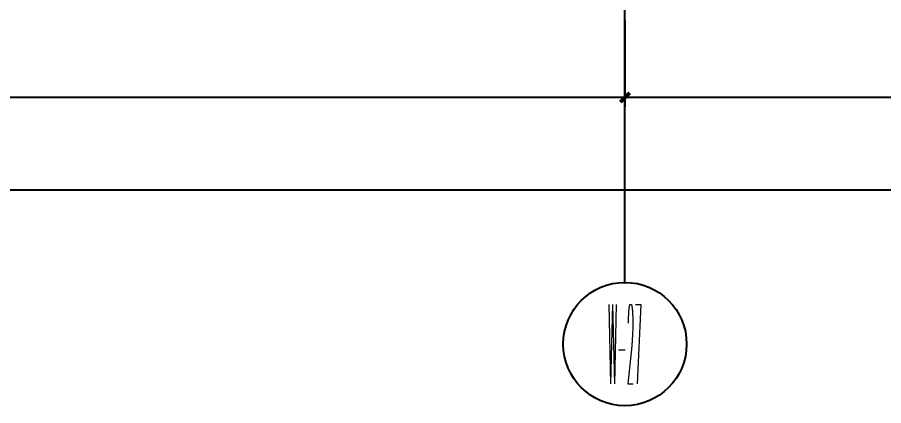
# Model space of a CAD drawing. Header units: millimetres. Extents: x 110215 to 630040, y -488650 to 141897.
# Drawn here: x 210348 to 213157, y -3665 to -2405 of the extents above; entities that cross this region are included whole.
import ezdxf
from ezdxf.enums import TextEntityAlignment as Align
from ezdxf.xclip import XClip

# ---------------------------------------------------------------- set-up
doc = ezdxf.new("R2010")
doc.units = ezdxf.units.MM
doc.header["$LTSCALE"] = 1000
doc.header["$XCLIPFRAME"] = 0
doc.layers.get('Defpoints').update_dxf_attribs({"color": 2})
doc.layers.add('0-118标注', color=2, linetype='Continuous')
doc.styles.add('_TCH_AXIS', font='COMPLEX', dxfattribs={"bigfont": 'GBCBIG'})
doc.styles.add('COMPLEX', font='COMPLEX')
doc.styles.add('黑体', font='simhei.ttf')
doc.dimstyles.new('50', dxfattribs={"dimscale": 50, "dimtxt": 3, "dimasz": 0.6, "dimexe": 0.6, "dimexo": 0.6, "dimtad": 1, "dimdec": 0, "dimdsep": 46, "dimtxsty": '黑体', "dimblk1": 'ARCHTICK', "dimblk2": 'ARCHTICK', "dimsah": 1, "dimcen": 0, "dimdle": 1, "dimclrd": 251, "dimclre": 251, "dimclrt": 2, "dimadec": 0, "dimazin": 0, "dimtfac": 1, "dimtdec": 0, "dimtix": 1, "dimtmove": 2, "dimatfit": 3, "dimldrblk": 'DOT', "dimfxl": 0, "dimtolj": 1, "dimtzin": 0, "dimarcsym": 0})

# ---------------------------------------------------------------- blocks, each defined once
blk = doc.blocks.new('_ArchTick')
at = {"color": 0, "linetype": 'ByBlock', "const_width": 0.4}
blk.add_lwpolyline([(-0.5, -0.5), (0.5, 0.5)], dxfattribs=at)
blk = doc.blocks.new('*D824')
at = {"color": 251, "lineweight": -2, "transparency": 16777216}
for p, q in [((295336.2, 7640.8), (295336.2, 7360.8)), ((303736.2, 7640.8), (303736.2, 7360.8)), ((303786.2, 7390.8), (295286.2, 7390.8))]:
    blk.add_line(p, q, dxfattribs=at)
at = {"layer": 'Defpoints', "color": 0, "transparency": 16777216}
for p in [(295336.2, 7722.1), (303736.2, 7690.8), (295336.2, 7390.8)]:
    blk.add_point(p, dxfattribs=at)
at = {"color": 251, "lineweight": -2, "transparency": 16777216, "xscale": 30, "yscale": 30, "zscale": 30, "rotation": 180}
blk.add_blockref('_ArchTick', (295336.2, 7390.8), dxfattribs=at)
at = {"color": 251, "lineweight": -2, "transparency": 16777216, "xscale": 30, "yscale": 30, "zscale": 30}
blk.add_blockref('_ArchTick', (303736.2, 7390.8), dxfattribs=at)
at = {"color": 2, "transparency": 16777216, "insert": (299536.2, 7497.9), "char_height": 150, "attachment_point": 5, "style": '黑体'}
blk.add_mtext('\\A1;8400', dxfattribs=at)
blk = doc.blocks.new('_DOT')
at = {"color": 0, "linetype": 'ByBlock'}
blk.add_line((-0.5, 0), (-1, 0), dxfattribs=at)
at = {"color": 0, "linetype": 'ByBlock', "const_width": 0.5}
blk.add_lwpolyline([(-0.25, 0, 1), (0.25, 0, 1)], format="xyb", close=True, dxfattribs=at)
blk = doc.blocks.new('*D825')
at = {"color": 251, "lineweight": -2, "transparency": 16777216}
for p, q in [((287506.3, 7640.8), (287506.3, 7360.8)), ((295336.2, 7640.8), (295336.2, 7360.8)), ((295386.2, 7390.8), (287456.3, 7390.8))]:
    blk.add_line(p, q, dxfattribs=at)
at = {"layer": 'Defpoints', "color": 0, "transparency": 16777216}
for p in [(295336.2, 7722.1), (287506.3, 7690.8), (287506.3, 7390.8)]:
    blk.add_point(p, dxfattribs=at)
at = {"color": 251, "lineweight": -2, "transparency": 16777216, "xscale": 30, "yscale": 30, "zscale": 30, "rotation": 180}
blk.add_blockref('_ArchTick', (287506.3, 7390.8), dxfattribs=at)
at = {"color": 251, "lineweight": -2, "transparency": 16777216, "xscale": 30, "yscale": 30, "zscale": 30}
blk.add_blockref('_ArchTick', (295336.2, 7390.8), dxfattribs=at)
at = {"color": 2, "transparency": 16777216, "insert": (291421.3, 7497.9), "char_height": 150, "attachment_point": 5, "style": '黑体'}
blk.add_mtext('\\A1;7830', dxfattribs=at)
blk = doc.blocks.new('*D828')
at = {"color": 251, "lineweight": -2, "transparency": 16777216}
for p, q in [((269244.4, 7340.8), (269244.4, 7060.8)), ((351969.4, 7340.8), (351969.4, 7060.8)), ((269194.4, 7090.8), (352019.4, 7090.8))]:
    blk.add_line(p, q, dxfattribs=at)
at = {"layer": 'Defpoints', "color": 0, "transparency": 16777216}
for p in [(269244.4, 7390.8), (351969.4, 7390.8), (351969.4, 7090.8)]:
    blk.add_point(p, dxfattribs=at)
at = {"color": 251, "lineweight": -2, "transparency": 16777216, "xscale": 30, "yscale": 30, "zscale": 30, "rotation": 180}
blk.add_blockref('_ArchTick', (269244.4, 7090.8), dxfattribs=at)
at = {"color": 251, "lineweight": -2, "transparency": 16777216, "xscale": 30, "yscale": 30, "zscale": 30}
blk.add_blockref('_ArchTick', (351969.4, 7090.8), dxfattribs=at)
at = {"color": 2, "transparency": 16777216, "insert": (310606.9, 7197.1), "char_height": 150, "attachment_point": 5, "style": '黑体'}
blk.add_mtext('\\A1;82725', dxfattribs=at)
blk = doc.blocks.new('_AXISO')
blk.add_circle((0, 0), 0.5)
at = {"style": 'COMPLEX', "width": 1.041667}
blk.add_attdef('A', text='', height=0.56, dxfattribs=at).set_placement((-0.25, -0.28), (0.25, -0.28), align=Align.FIT)
blk = doc.blocks.new('dvdfsdfs')
at = {"layer": '0-118标注'}
blk.add_line((295336.2, 6790.8, 13.8), (295336.2, 8090.8), dxfattribs=at)
ref = blk.add_blockref('_AXISO', (295336.2, 6590.8, 13.8), dxfattribs=dict(at, xscale=400, yscale=400, zscale=400))
ref.add_attrib('A', 'W-27', dxfattribs={"layer": '0', "height": 257.36, "style": '_TCH_AXIS', "width": 0.107143}).set_placement((295281.1, 6462.2, 13.8), (295391.4, 6462.2, 13.8), align=Align.FIT)
for base, p1, p2, picture, middle in [((287506.3, 7390.8), (295336.2, 7722.1), (287506.3, 7690.8), '*D825', (291421.3, 7497.9)), ((295336.2, 7390.8), (303736.2, 7690.8), (295336.2, 7722.1), '*D824', (299536.2, 7497.9)), ((351969.4, 7090.8), (269244.4, 7390.8), (351969.4, 7390.8), '*D828', (310606.9, 7197.1))]:
    dim = blk.add_linear_dim(base=base, p1=p1, p2=p2, dimstyle='50', override={"dimfxl": 5, "dimarcsym": 1})
    dim.commit()
    dim.dimension.update_dxf_attribs({"geometry": picture, "text_midpoint": middle})

msp = doc.modelspace()

# ---------------------------------------------------------------- block references
ref = msp.add_blockref('dvdfsdfs', (-83018.2, -10055.6))
XClip(ref).set_block_clipping_path([(288024.3682720694, 6094.4817562175), (307185.7998161536, 15350.053184789)])
ref = msp.add_blockref('dvdfsdfs', (-95607.3, -10055.6))
XClip(ref).set_block_clipping_path([(329370.5288768476, 6094.4817562175), (353549.5805330921, 15350.053184789)])

doc.saveas('drawing.dxf')
